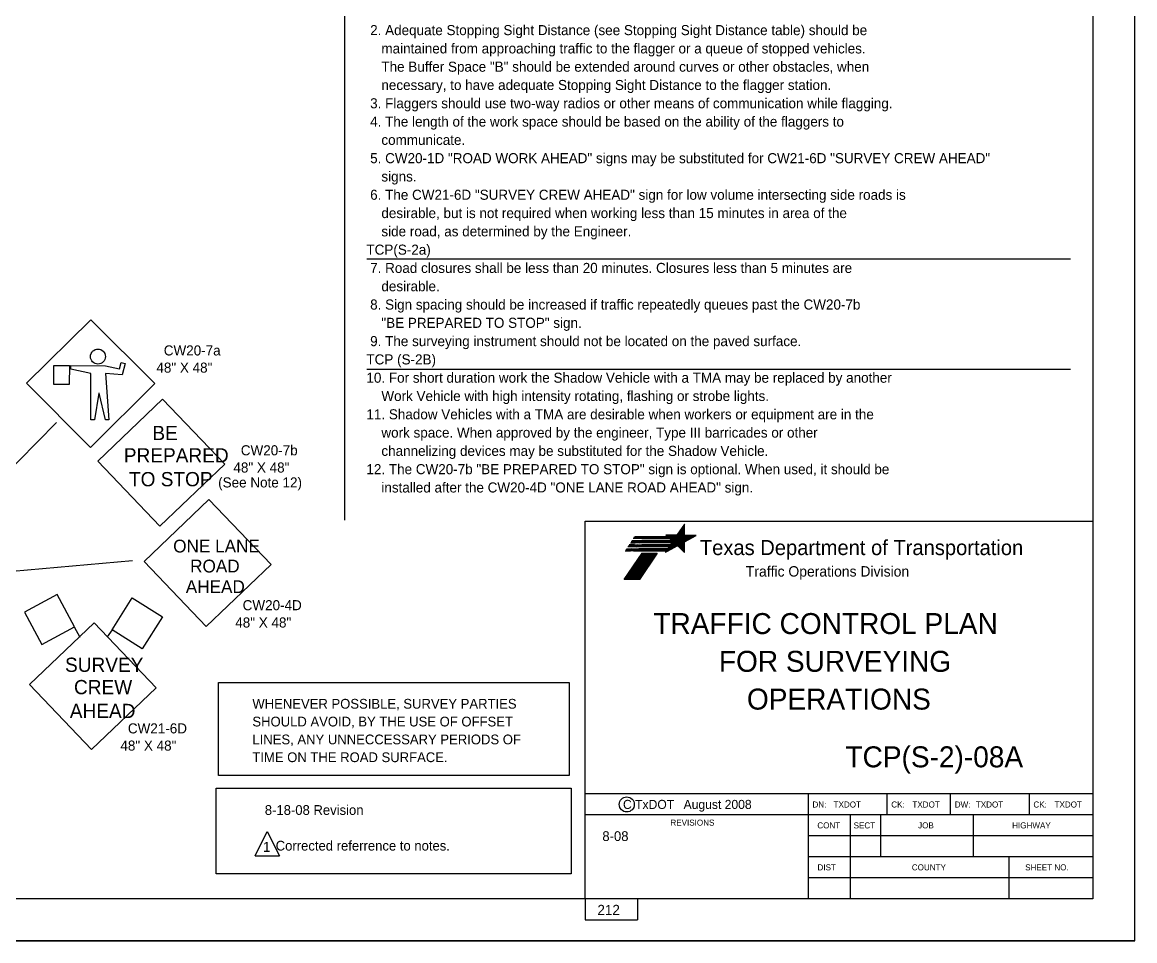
# Model space of a CAD drawing. Extents: x 0 to 29242, y 0 to 23092.
# Drawn here: x 20.89 to 34.15, y 0.21 to 11.16 of the extents above; entities that cross this region are included whole.
import ezdxf

# ---------------------------------------------------------------- set-up
doc = ezdxf.new("R2010")
doc.units = 0
doc.layers.add('D_BATCH_PLOT', color=7, linetype='Continuous')
doc.layers.add('Level 1', color=7, linetype='Continuous')

msp = doc.modelspace()

# ---------------------------------------------------------------- linework, layer by layer
at = {"layer": 'D_BATCH_PLOT'}
msp.add_lwpolyline([(0.146, 0.214), (34.146, 0.214), (34.146, 22.214), (0.146, 22.214)], close=True, dxfattribs=at)
at = {"layer": 'Level 1'}
for p, q in [((34.146, 0.214), (34.146, 22.214)), ((24.727, 21.545), (24.727, 5.227)), ((24.993, 8.341), (33.382, 8.341)), ((20.936, 6.857), (21.704, 7.613)), ((22.468, 6.854), (21.704, 7.613)), ((21.264, 6.842), (21.265, 7.069)), ((21.265, 7.069), (21.449, 7.068)), ((21.449, 7.068), (21.448, 6.841)), ((21.465, 7.068), (21.878, 7.067)), ((21.465, 7.024), (21.465, 7.068)), ((21.878, 7.067), (22.047, 7.03)), ((22.047, 7.03), (22.068, 7.105)), ((22.068, 7.105), (22.114, 7.095)), ((22.114, 7.095), (22.078, 6.959)), ((21.706, 6.976), (21.465, 7.024)), ((21.706, 6.421), (21.706, 6.976)), ((22.078, 6.959), (21.881, 6.976)), ((21.881, 6.976), (21.92, 6.422)), ((24.993, 7.026), (33.382, 7.026)), ((20.936, 6.857), (21.702, 6.091)), ((21.448, 6.841), (21.264, 6.842)), ((21.702, 6.091), (22.468, 6.854)), ((21.801, 6.741), (21.75, 6.421)), ((21.804, 6.741), (21.801, 6.741)), ((21.878, 6.421), (21.804, 6.741)), ((20.614, 5.698), (21.295, 6.392)), ((21.75, 6.421), (21.706, 6.421)), ((21.92, 6.422), (21.878, 6.421)), ((27.596, 5.214), (33.646, 5.214)), ((27.596, 0.714), (27.596, 5.214)), ((28.774, 5.171), (28.778, 5.171)), ((28.775, 5.173), (28.778, 5.173)), ((28.776, 5.174), (28.778, 5.174)), ((28.777, 5.177), (28.778, 5.177)), ((28.777, 5.175), (28.778, 5.175)), ((28.557, 5.047), (28.778, 5.047)), ((28.559, 5.046), (28.778, 5.046)), ((28.56, 5.044), (28.778, 5.044)), ((28.562, 5.043), (28.915, 5.043)), ((28.563, 5.042), (28.913, 5.042)), ((28.565, 5.04), (28.91, 5.04)), ((28.566, 5.039), (28.908, 5.039)), ((28.688, 5.048), (28.778, 5.048)), ((28.689, 5.05), (28.778, 5.05)), ((28.69, 5.051), (28.778, 5.051)), ((28.691, 5.052), (28.778, 5.052)), ((28.692, 5.054), (28.778, 5.054)), ((28.693, 5.056), (28.778, 5.056)), ((28.693, 5.055), (28.778, 5.055)), ((28.694, 5.058), (28.778, 5.058)), ((28.695, 5.059), (28.778, 5.059)), ((28.696, 5.06), (28.778, 5.06)), ((28.697, 5.062), (28.778, 5.062)), ((28.698, 5.063), (28.778, 5.063)), ((28.699, 5.064), (28.778, 5.064)), ((28.7, 5.066), (28.778, 5.066)), ((28.701, 5.067), (28.778, 5.067)), ((28.702, 5.068), (28.778, 5.068)), ((28.703, 5.07), (28.778, 5.07)), ((28.704, 5.071), (28.778, 5.071)), ((28.705, 5.072), (28.778, 5.072)), ((28.706, 5.074), (28.778, 5.074)), ((28.707, 5.076), (28.778, 5.076)), ((28.707, 5.075), (28.778, 5.075)), ((28.708, 5.078), (28.778, 5.078)), ((28.709, 5.079), (28.778, 5.079)), ((28.71, 5.08), (28.778, 5.08)), ((28.711, 5.082), (28.778, 5.082)), ((28.712, 5.083), (28.778, 5.083)), ((28.713, 5.084), (28.778, 5.084)), ((28.714, 5.086), (28.778, 5.086)), ((28.715, 5.087), (28.778, 5.087)), ((28.716, 5.088), (28.778, 5.088)), ((28.717, 5.09), (28.778, 5.09)), ((28.718, 5.091), (28.778, 5.091)), ((28.719, 5.092), (28.778, 5.092)), ((28.72, 5.094), (28.778, 5.094)), ((28.721, 5.096), (28.778, 5.096)), ((28.721, 5.095), (28.778, 5.095)), ((28.722, 5.098), (28.778, 5.098)), ((28.723, 5.099), (28.778, 5.099)), ((28.724, 5.1), (28.778, 5.1)), ((28.725, 5.102), (28.778, 5.102)), ((28.726, 5.103), (28.778, 5.103)), ((28.727, 5.104), (28.778, 5.104)), ((28.728, 5.106), (28.778, 5.106)), ((28.729, 5.107), (28.778, 5.107)), ((28.73, 5.108), (28.778, 5.108)), ((28.731, 5.11), (28.778, 5.11)), ((28.732, 5.111), (28.778, 5.111)), ((28.733, 5.113), (28.778, 5.113)), ((28.734, 5.114), (28.778, 5.114)), ((28.735, 5.117), (28.778, 5.117)), ((28.735, 5.115), (28.778, 5.115)), ((28.736, 5.118), (28.778, 5.118)), ((28.737, 5.119), (28.778, 5.119)), ((28.738, 5.121), (28.778, 5.121)), ((28.739, 5.122), (28.778, 5.122)), ((28.74, 5.123), (28.778, 5.123)), ((28.741, 5.125), (28.778, 5.125)), ((28.742, 5.126), (28.778, 5.126)), ((28.743, 5.127), (28.778, 5.127)), ((28.744, 5.129), (28.778, 5.129)), ((28.745, 5.13), (28.778, 5.13)), ((28.746, 5.131), (28.778, 5.131)), ((28.747, 5.133), (28.778, 5.133)), ((28.748, 5.134), (28.778, 5.134)), ((28.749, 5.137), (28.778, 5.137)), ((28.749, 5.135), (28.778, 5.135)), ((28.75, 5.138), (28.778, 5.138)), ((28.751, 5.139), (28.778, 5.139)), ((28.752, 5.141), (28.778, 5.141)), ((28.753, 5.142), (28.778, 5.142)), ((28.754, 5.143), (28.778, 5.143)), ((28.755, 5.145), (28.778, 5.145)), ((28.756, 5.146), (28.778, 5.146)), ((28.757, 5.147), (28.778, 5.147)), ((28.758, 5.149), (28.778, 5.149)), ((28.759, 5.15), (28.778, 5.15)), ((28.76, 5.151), (28.778, 5.151)), ((28.761, 5.153), (28.778, 5.153)), ((28.762, 5.154), (28.778, 5.154)), ((28.763, 5.157), (28.778, 5.157)), ((28.763, 5.155), (28.778, 5.155)), ((28.764, 5.158), (28.778, 5.158)), ((28.765, 5.159), (28.778, 5.159)), ((28.766, 5.161), (28.778, 5.161)), ((28.767, 5.162), (28.778, 5.162)), ((28.768, 5.163), (28.778, 5.163)), ((28.769, 5.165), (28.778, 5.165)), ((28.77, 5.166), (28.778, 5.166)), ((28.771, 5.167), (28.778, 5.167)), ((28.772, 5.169), (28.778, 5.169)), ((28.773, 5.17), (28.778, 5.17)), ((28.168, 4.909), (28.105, 4.909)), ((28.176, 4.921), (28.112, 4.921)), ((28.184, 4.932), (28.12, 4.932)), ((28.138, 4.958), (28.19, 4.958)), ((28.21, 4.97), (28.146, 4.97)), ((28.217, 4.981), (28.153, 4.981)), ((28.594, 4.907), (28.168, 4.909)), ((28.234, 5.006), (28.17, 5.006)), ((28.602, 4.919), (28.176, 4.921)), ((28.242, 5.018), (28.178, 5.018)), ((28.609, 4.93), (28.184, 4.932)), ((28.25, 5.029), (28.186, 5.029)), ((28.626, 4.956), (28.19, 4.958)), ((28.594, 4.906), (28.204, 4.908)), ((28.205, 4.91), (28.598, 4.912)), ((28.205, 4.909), (28.598, 4.911)), ((28.633, 4.968), (28.21, 4.97)), ((28.602, 4.918), (28.212, 4.92)), ((28.213, 4.922), (28.606, 4.924)), ((28.213, 4.921), (28.605, 4.923)), ((28.635, 4.979), (28.217, 4.981)), ((28.22, 4.932), (28.612, 4.934)), ((28.609, 4.929), (28.22, 4.931)), ((28.221, 4.933), (28.613, 4.935)), ((28.606, 5.004), (28.234, 5.006)), ((28.626, 4.955), (28.237, 4.957)), ((28.238, 4.958), (28.63, 4.96)), ((28.239, 4.959), (28.63, 4.961)), ((28.593, 5.016), (28.242, 5.018)), ((28.246, 4.97), (28.638, 4.972)), ((28.633, 4.967), (28.246, 4.969)), ((28.247, 4.971), (28.638, 4.973)), ((28.58, 5.027), (28.25, 5.029)), ((28.253, 4.981), (28.629, 4.983)), ((28.636, 4.978), (28.253, 4.98)), ((28.254, 4.982), (28.629, 4.984)), ((28.596, 4.909), (28.254, 4.909)), ((28.604, 4.921), (28.262, 4.921)), ((28.27, 5.006), (28.601, 5.008)), ((28.607, 5.003), (28.27, 5.005)), ((28.611, 4.932), (28.27, 4.932)), ((28.271, 5.007), (28.601, 5.009)), ((28.278, 5.018), (28.587, 5.019)), ((28.594, 5.015), (28.278, 5.017)), ((28.279, 5.019), (28.587, 5.02)), ((28.286, 5.029), (28.575, 5.03)), ((28.581, 5.026), (28.286, 5.028)), ((28.287, 5.03), (28.575, 5.031)), ((28.628, 4.958), (28.288, 4.958)), ((28.636, 4.97), (28.296, 4.97)), ((28.632, 4.981), (28.303, 4.981)), ((28.604, 5.006), (28.32, 5.006)), ((28.59, 5.018), (28.328, 5.018)), ((28.578, 5.029), (28.336, 5.029)), ((28.568, 5.038), (28.905, 5.038)), ((28.569, 5.036), (28.903, 5.036)), ((28.571, 5.035), (28.9, 5.035)), ((28.572, 5.034), (28.898, 5.034)), ((28.574, 5.032), (28.895, 5.032)), ((28.575, 5.031), (28.893, 5.031)), ((28.577, 5.03), (28.89, 5.03)), ((28.579, 5.028), (28.888, 5.028)), ((28.58, 5.027), (28.886, 5.027)), ((28.582, 5.026), (28.883, 5.026)), ((28.583, 5.024), (28.881, 5.024)), ((28.585, 5.023), (28.878, 5.023)), ((28.586, 5.022), (28.876, 5.022)), ((28.588, 5.02), (28.873, 5.02)), ((28.589, 5.019), (28.871, 5.019)), ((28.591, 5.018), (28.868, 5.018)), ((28.592, 5.016), (28.866, 5.016)), ((28.594, 5.015), (28.863, 5.015)), ((28.595, 5.014), (28.861, 5.014)), ((28.595, 4.907), (28.666, 4.907)), ((28.596, 4.909), (28.671, 4.909)), ((28.596, 4.908), (28.669, 4.908)), ((28.597, 5.012), (28.859, 5.012)), ((28.597, 4.911), (28.673, 4.911)), ((28.598, 5.011), (28.856, 5.011)), ((28.598, 4.912), (28.676, 4.912)), ((28.599, 4.913), (28.678, 4.913)), ((28.6, 5.01), (28.854, 5.01)), ((28.6, 4.915), (28.681, 4.915)), ((28.601, 5.008), (28.851, 5.008)), ((28.601, 4.916), (28.683, 4.916)), ((28.602, 4.917), (28.685, 4.917)), ((28.603, 5.007), (28.849, 5.007)), ((28.603, 4.92), (28.69, 4.92)), ((28.603, 4.919), (28.688, 4.919)), ((28.604, 5.006), (28.846, 5.006)), ((28.604, 4.921), (28.693, 4.921)), ((28.605, 4.923), (28.695, 4.923)), ((28.606, 5.004), (28.844, 5.004)), ((28.606, 4.924), (28.778, 4.924)), ((28.607, 5.003), (28.841, 5.003)), ((28.607, 4.925), (28.778, 4.925)), ((28.608, 4.927), (28.778, 4.927)), ((28.609, 5.002), (28.839, 5.002)), ((28.609, 4.928), (28.778, 4.928)), ((28.61, 5), (28.836, 5)), ((28.61, 4.931), (28.778, 4.931)), ((28.61, 4.929), (28.778, 4.929)), ((28.611, 4.932), (28.778, 4.932)), ((28.612, 4.999), (28.834, 4.999)), ((28.612, 4.933), (28.778, 4.933)), ((28.613, 4.998), (28.832, 4.998)), ((28.613, 4.935), (28.778, 4.935)), ((28.614, 4.936), (28.778, 4.936)), ((28.615, 4.996), (28.829, 4.996)), ((28.615, 4.937), (28.778, 4.937)), ((28.616, 4.995), (28.827, 4.995)), ((28.616, 4.94), (28.778, 4.94)), ((28.616, 4.939), (28.778, 4.939)), ((28.617, 4.942), (28.778, 4.942)), ((28.618, 4.994), (28.824, 4.994)), ((28.618, 4.943), (28.778, 4.943)), ((28.619, 4.992), (28.822, 4.992)), ((28.619, 4.944), (28.778, 4.944)), ((28.62, 4.946), (28.778, 4.946)), ((28.621, 4.991), (28.819, 4.991)), ((28.621, 4.947), (28.778, 4.947)), ((28.622, 4.99), (28.817, 4.99)), ((28.622, 4.948), (28.778, 4.948)), ((28.623, 4.951), (28.778, 4.951)), ((28.623, 4.95), (28.778, 4.95)), ((28.624, 4.988), (28.814, 4.988)), ((28.624, 4.952), (28.778, 4.952)), ((28.625, 4.987), (28.812, 4.987)), ((28.625, 4.954), (28.778, 4.954)), ((28.626, 4.955), (28.778, 4.955)), ((28.627, 4.986), (28.809, 4.986)), ((28.627, 4.956), (28.778, 4.956)), ((28.628, 4.984), (28.807, 4.984)), ((28.628, 4.958), (28.778, 4.958)), ((28.629, 4.959), (28.778, 4.959)), ((28.63, 4.983), (28.805, 4.983)), ((28.63, 4.962), (28.778, 4.962)), ((28.63, 4.96), (28.778, 4.96)), ((28.631, 4.982), (28.802, 4.982)), ((28.631, 4.963), (28.778, 4.963)), ((28.632, 4.964), (28.778, 4.964)), ((28.633, 4.98), (28.8, 4.98)), ((28.633, 4.966), (28.778, 4.966)), ((28.634, 4.979), (28.797, 4.979)), ((28.634, 4.967), (28.778, 4.967)), ((28.635, 4.968), (28.778, 4.968)), ((28.636, 4.978), (28.795, 4.978)), ((28.636, 4.97), (28.78, 4.97)), ((28.637, 4.972), (28.785, 4.972)), ((28.637, 4.971), (28.782, 4.971)), ((28.638, 4.976), (28.792, 4.976)), ((28.638, 4.974), (28.787, 4.974)), ((28.639, 4.975), (28.79, 4.975)), ((28.697, 4.923), (28.778, 4.923)), ((28.698, 4.921), (28.778, 4.921)), ((28.7, 4.92), (28.778, 4.92)), ((28.701, 4.919), (28.778, 4.919)), ((28.703, 4.917), (28.778, 4.917)), ((28.704, 4.916), (28.778, 4.916)), ((28.705, 4.915), (28.778, 4.915)), ((28.707, 4.913), (28.778, 4.913)), ((28.708, 4.912), (28.778, 4.912)), ((28.71, 4.911), (28.778, 4.911)), ((28.711, 4.909), (28.778, 4.909)), ((28.712, 4.908), (28.778, 4.908)), ((28.714, 4.907), (28.778, 4.907)), ((28.071, 4.86), (28.135, 4.86)), ((28.143, 4.872), (28.079, 4.872)), ((28.087, 4.883), (28.151, 4.883)), ((28.562, 4.859), (28.135, 4.86)), ((28.571, 4.87), (28.143, 4.872)), ((28.578, 4.881), (28.151, 4.883)), ((28.562, 4.858), (28.171, 4.86)), ((28.172, 4.861), (28.566, 4.863)), ((28.172, 4.861), (28.566, 4.862)), ((28.57, 4.869), (28.179, 4.872)), ((28.18, 4.873), (28.574, 4.875)), ((28.18, 4.873), (28.573, 4.874)), ((28.187, 4.883), (28.58, 4.885)), ((28.577, 4.88), (28.187, 4.882)), ((28.188, 4.884), (28.581, 4.886)), ((28.564, 4.86), (28.221, 4.86)), ((28.572, 4.872), (28.229, 4.872)), ((28.233, 4.773), (28.414, 4.773)), ((28.234, 4.775), (28.415, 4.775)), ((28.235, 4.776), (28.416, 4.776)), ((28.236, 4.777), (28.417, 4.777)), ((28.579, 4.883), (28.237, 4.883)), ((28.237, 4.779), (28.418, 4.779)), ((28.238, 4.78), (28.419, 4.78)), ((28.239, 4.781), (28.42, 4.781)), ((28.24, 4.784), (28.422, 4.784)), ((28.24, 4.783), (28.421, 4.783)), ((28.241, 4.785), (28.423, 4.785)), ((28.242, 4.787), (28.423, 4.787)), ((28.243, 4.788), (28.424, 4.788)), ((28.244, 4.789), (28.425, 4.789)), ((28.245, 4.791), (28.426, 4.791)), ((28.246, 4.792), (28.427, 4.792)), ((28.247, 4.793), (28.428, 4.793)), ((28.248, 4.795), (28.429, 4.795)), ((28.249, 4.796), (28.43, 4.796)), ((28.25, 4.799), (28.432, 4.799)), ((28.25, 4.797), (28.431, 4.797)), ((28.251, 4.8), (28.433, 4.8)), ((28.252, 4.801), (28.433, 4.801)), ((28.253, 4.803), (28.434, 4.803)), ((28.254, 4.804), (28.435, 4.804)), ((28.255, 4.805), (28.436, 4.805)), ((28.256, 4.807), (28.437, 4.807)), ((28.257, 4.808), (28.438, 4.808)), ((28.258, 4.809), (28.439, 4.809)), ((28.259, 4.811), (28.44, 4.811)), ((28.26, 4.813), (28.442, 4.813)), ((28.26, 4.812), (28.441, 4.812)), ((28.261, 4.815), (28.442, 4.815)), ((28.262, 4.816), (28.443, 4.816)), ((28.263, 4.817), (28.444, 4.817)), ((28.264, 4.819), (28.445, 4.819)), ((28.265, 4.82), (28.446, 4.82)), ((28.266, 4.821), (28.447, 4.821)), ((28.267, 4.823), (28.448, 4.823)), ((28.268, 4.824), (28.449, 4.824)), ((28.269, 4.827), (28.451, 4.827)), ((28.269, 4.825), (28.45, 4.825)), ((28.27, 4.828), (28.452, 4.828)), ((28.271, 4.829), (28.452, 4.829)), ((28.272, 4.831), (28.453, 4.831)), ((28.273, 4.832), (28.454, 4.832)), ((28.554, 4.845), (28.556, 4.845)), ((28.555, 4.847), (28.558, 4.847)), ((28.556, 4.848), (28.56, 4.848)), ((28.557, 4.849), (28.563, 4.849)), ((28.558, 4.851), (28.565, 4.851)), ((28.559, 4.852), (28.568, 4.852)), ((28.56, 4.853), (28.57, 4.853)), ((28.561, 4.856), (28.575, 4.856)), ((28.561, 4.855), (28.572, 4.855)), ((28.562, 4.857), (28.577, 4.857)), ((28.563, 4.859), (28.58, 4.859)), ((28.564, 4.86), (28.582, 4.86)), ((28.565, 4.861), (28.584, 4.861)), ((28.566, 4.863), (28.587, 4.863)), ((28.567, 4.864), (28.589, 4.864)), ((28.568, 4.867), (28.594, 4.867)), ((28.568, 4.865), (28.592, 4.865)), ((28.569, 4.868), (28.596, 4.868)), ((28.57, 4.869), (28.599, 4.869)), ((28.571, 4.871), (28.601, 4.871)), ((28.572, 4.872), (28.604, 4.872)), ((28.573, 4.873), (28.606, 4.873)), ((28.574, 4.875), (28.608, 4.875)), ((28.575, 4.877), (28.613, 4.877)), ((28.575, 4.876), (28.611, 4.876)), ((28.576, 4.879), (28.616, 4.879)), ((28.577, 4.88), (28.618, 4.88)), ((28.578, 4.881), (28.62, 4.881)), ((28.579, 4.883), (28.623, 4.883)), ((28.58, 4.884), (28.625, 4.884)), ((28.581, 4.885), (28.628, 4.885)), ((28.582, 4.888), (28.632, 4.888)), ((28.582, 4.887), (28.63, 4.887)), ((28.583, 4.889), (28.635, 4.889)), ((28.584, 4.891), (28.637, 4.891)), ((28.585, 4.892), (28.64, 4.892)), ((28.586, 4.893), (28.642, 4.893)), ((28.587, 4.895), (28.645, 4.895)), ((28.588, 4.896), (28.647, 4.896)), ((28.589, 4.899), (28.652, 4.899)), ((28.589, 4.897), (28.649, 4.897)), ((28.59, 4.9), (28.654, 4.9)), ((28.591, 4.901), (28.657, 4.901)), ((28.592, 4.903), (28.659, 4.903)), ((28.593, 4.904), (28.661, 4.904)), ((28.594, 4.905), (28.664, 4.905)), ((28.715, 4.905), (28.778, 4.905)), ((28.716, 4.904), (28.778, 4.904)), ((28.718, 4.903), (28.778, 4.903)), ((28.719, 4.901), (28.778, 4.901)), ((28.721, 4.9), (28.778, 4.9)), ((28.722, 4.899), (28.778, 4.899)), ((28.723, 4.897), (28.778, 4.897)), ((28.725, 4.896), (28.778, 4.896)), ((28.726, 4.895), (28.778, 4.895)), ((28.728, 4.893), (28.778, 4.893)), ((28.729, 4.892), (28.778, 4.892)), ((28.73, 4.891), (28.778, 4.891)), ((28.732, 4.889), (28.778, 4.889)), ((28.733, 4.888), (28.778, 4.888)), ((28.734, 4.887), (28.778, 4.887)), ((28.736, 4.885), (28.778, 4.885)), ((28.737, 4.884), (28.778, 4.884)), ((28.739, 4.883), (28.778, 4.883)), ((28.74, 4.881), (28.778, 4.881)), ((28.741, 4.88), (28.778, 4.88)), ((28.743, 4.879), (28.778, 4.879)), ((28.744, 4.877), (28.778, 4.877)), ((28.746, 4.876), (28.778, 4.876)), ((28.747, 4.875), (28.778, 4.875)), ((28.748, 4.873), (28.778, 4.873)), ((28.75, 4.872), (28.778, 4.872)), ((28.751, 4.871), (28.778, 4.871)), ((28.752, 4.869), (28.778, 4.869)), ((28.754, 4.868), (28.778, 4.868)), ((28.755, 4.867), (28.778, 4.867)), ((28.757, 4.865), (28.778, 4.865)), ((28.758, 4.864), (28.778, 4.864)), ((28.759, 4.863), (28.778, 4.863)), ((28.761, 4.861), (28.778, 4.861)), ((28.762, 4.86), (28.778, 4.86)), ((28.764, 4.859), (28.778, 4.859)), ((28.765, 4.857), (28.778, 4.857)), ((28.766, 4.856), (28.778, 4.856)), ((28.768, 4.855), (28.778, 4.855)), ((28.769, 4.853), (28.778, 4.853)), ((28.77, 4.852), (28.778, 4.852)), ((28.772, 4.851), (28.778, 4.851)), ((28.773, 4.849), (28.778, 4.849)), ((28.775, 4.848), (28.778, 4.848)), ((28.776, 4.847), (28.778, 4.847)), ((28.777, 4.845), (28.778, 4.845)), ((20.431, 4.589), (22.2, 4.744)), ((28.143, 4.641), (28.325, 4.641)), ((28.144, 4.642), (28.325, 4.642)), ((28.145, 4.644), (28.326, 4.644)), ((28.146, 4.645), (28.327, 4.645)), ((28.147, 4.646), (28.328, 4.646)), ((28.148, 4.648), (28.329, 4.648)), ((28.149, 4.649), (28.33, 4.649)), ((28.15, 4.65), (28.331, 4.65)), ((28.151, 4.653), (28.333, 4.653)), ((28.151, 4.652), (28.332, 4.652)), ((28.152, 4.654), (28.334, 4.654)), ((28.153, 4.656), (28.335, 4.656)), ((28.154, 4.657), (28.335, 4.657)), ((28.155, 4.658), (28.336, 4.658)), ((28.156, 4.66), (28.337, 4.66)), ((28.157, 4.661), (28.338, 4.661)), ((28.158, 4.663), (28.339, 4.663)), ((28.159, 4.664), (28.34, 4.664)), ((28.16, 4.665), (28.341, 4.665)), ((28.161, 4.668), (28.343, 4.668)), ((28.161, 4.667), (28.342, 4.667)), ((28.162, 4.669), (28.344, 4.669)), ((28.163, 4.671), (28.345, 4.671)), ((28.164, 4.672), (28.345, 4.672)), ((28.165, 4.673), (28.346, 4.673)), ((28.166, 4.675), (28.347, 4.675)), ((28.167, 4.676), (28.348, 4.676)), ((28.168, 4.677), (28.349, 4.677)), ((28.169, 4.679), (28.35, 4.679)), ((28.17, 4.68), (28.351, 4.68)), ((28.171, 4.683), (28.353, 4.683)), ((28.171, 4.681), (28.352, 4.681)), ((28.172, 4.684), (28.354, 4.684)), ((28.173, 4.685), (28.355, 4.685)), ((28.174, 4.687), (28.355, 4.687)), ((28.175, 4.688), (28.356, 4.688)), ((28.176, 4.689), (28.357, 4.689)), ((28.177, 4.691), (28.358, 4.691)), ((28.178, 4.692), (28.359, 4.692)), ((28.179, 4.693), (28.36, 4.693)), ((28.18, 4.696), (28.362, 4.696)), ((28.18, 4.695), (28.361, 4.695)), ((28.181, 4.697), (28.363, 4.697)), ((28.182, 4.699), (28.364, 4.699)), ((28.183, 4.7), (28.364, 4.7)), ((28.184, 4.701), (28.365, 4.701)), ((28.185, 4.703), (28.366, 4.703)), ((28.186, 4.704), (28.367, 4.704)), ((28.187, 4.705), (28.368, 4.705)), ((28.188, 4.707), (28.369, 4.707)), ((28.189, 4.708), (28.37, 4.708)), ((28.19, 4.711), (28.372, 4.711)), ((28.19, 4.709), (28.371, 4.709)), ((28.191, 4.712), (28.373, 4.712)), ((28.192, 4.713), (28.374, 4.713)), ((28.193, 4.715), (28.374, 4.715)), ((28.194, 4.716), (28.375, 4.716)), ((28.195, 4.717), (28.376, 4.717)), ((28.196, 4.719), (28.377, 4.719)), ((28.197, 4.72), (28.378, 4.72)), ((28.198, 4.721), (28.379, 4.721)), ((28.199, 4.723), (28.38, 4.723)), ((28.2, 4.725), (28.382, 4.725)), ((28.2, 4.724), (28.381, 4.724)), ((28.201, 4.727), (28.383, 4.727)), ((28.202, 4.728), (28.384, 4.728)), ((28.203, 4.729), (28.384, 4.729)), ((28.204, 4.731), (28.385, 4.731)), ((28.205, 4.732), (28.386, 4.732)), ((28.206, 4.733), (28.387, 4.733)), ((28.207, 4.735), (28.388, 4.735)), ((28.208, 4.736), (28.389, 4.736)), ((28.209, 4.737), (28.39, 4.737)), ((28.21, 4.74), (28.392, 4.74)), ((28.21, 4.739), (28.391, 4.739)), ((28.211, 4.741), (28.393, 4.741)), ((28.212, 4.743), (28.394, 4.743)), ((28.213, 4.744), (28.394, 4.744)), ((28.214, 4.745), (28.395, 4.745)), ((28.215, 4.747), (28.396, 4.747)), ((28.216, 4.748), (28.397, 4.748)), ((28.217, 4.749), (28.398, 4.749)), ((28.218, 4.751), (28.399, 4.751)), ((28.219, 4.752), (28.4, 4.752)), ((28.22, 4.755), (28.402, 4.755)), ((28.22, 4.753), (28.401, 4.753)), ((28.221, 4.756), (28.403, 4.756)), ((28.222, 4.757), (28.403, 4.757)), ((28.223, 4.759), (28.404, 4.759)), ((28.224, 4.76), (28.405, 4.76)), ((28.225, 4.761), (28.406, 4.761)), ((28.226, 4.763), (28.407, 4.763)), ((28.227, 4.764), (28.408, 4.764)), ((28.228, 4.765), (28.409, 4.765)), ((28.229, 4.767), (28.41, 4.767)), ((28.23, 4.769), (28.412, 4.769)), ((28.23, 4.768), (28.411, 4.768)), ((28.231, 4.771), (28.413, 4.771)), ((28.232, 4.772), (28.413, 4.772)), ((28.062, 4.522), (28.244, 4.522)), ((28.063, 4.524), (28.245, 4.524)), ((28.064, 4.525), (28.246, 4.525)), ((28.065, 4.526), (28.247, 4.526)), ((28.066, 4.528), (28.247, 4.528)), ((28.067, 4.529), (28.248, 4.529)), ((28.068, 4.53), (28.249, 4.53)), ((28.069, 4.532), (28.25, 4.532)), ((28.07, 4.533), (28.251, 4.533)), ((28.071, 4.534), (28.252, 4.534)), ((28.072, 4.537), (28.254, 4.537)), ((28.072, 4.536), (28.253, 4.536)), ((28.073, 4.538), (28.255, 4.538)), ((28.074, 4.54), (28.256, 4.54)), ((28.075, 4.541), (28.257, 4.541)), ((28.076, 4.542), (28.257, 4.542)), ((28.077, 4.544), (28.258, 4.544)), ((28.078, 4.545), (28.259, 4.545)), ((28.079, 4.546), (28.26, 4.546)), ((28.08, 4.548), (28.261, 4.548)), ((28.081, 4.549), (28.262, 4.549)), ((28.082, 4.552), (28.264, 4.552)), ((28.082, 4.55), (28.263, 4.55)), ((28.083, 4.553), (28.265, 4.553)), ((28.084, 4.554), (28.266, 4.554)), ((28.085, 4.556), (28.267, 4.556)), ((28.086, 4.557), (28.267, 4.557)), ((28.087, 4.558), (28.268, 4.558)), ((28.088, 4.56), (28.269, 4.56)), ((28.089, 4.561), (28.27, 4.561)), ((28.09, 4.562), (28.271, 4.562)), ((28.091, 4.565), (28.273, 4.565)), ((28.091, 4.564), (28.272, 4.564)), ((28.092, 4.566), (28.274, 4.566)), ((28.093, 4.568), (28.275, 4.568)), ((28.094, 4.569), (28.276, 4.569)), ((28.095, 4.57), (28.277, 4.57)), ((28.096, 4.572), (28.277, 4.572)), ((28.097, 4.573), (28.278, 4.573)), ((28.098, 4.574), (28.279, 4.574)), ((28.099, 4.576), (28.28, 4.576)), ((28.1, 4.577), (28.281, 4.577)), ((28.101, 4.58), (28.283, 4.58)), ((28.101, 4.578), (28.282, 4.578)), ((28.102, 4.581), (28.284, 4.581)), ((28.103, 4.582), (28.285, 4.582)), ((28.104, 4.584), (28.286, 4.584)), ((28.105, 4.585), (28.286, 4.585)), ((28.106, 4.586), (28.287, 4.586)), ((28.107, 4.588), (28.288, 4.588)), ((28.108, 4.589), (28.289, 4.589)), ((28.109, 4.59), (28.29, 4.59)), ((28.11, 4.592), (28.291, 4.592)), ((28.111, 4.594), (28.293, 4.594)), ((28.111, 4.593), (28.292, 4.593)), ((28.112, 4.596), (28.294, 4.596)), ((28.113, 4.597), (28.295, 4.597)), ((28.114, 4.598), (28.296, 4.598)), ((28.115, 4.6), (28.296, 4.6)), ((28.116, 4.601), (28.297, 4.601)), ((28.117, 4.602), (28.298, 4.602)), ((28.118, 4.604), (28.299, 4.604)), ((28.119, 4.605), (28.3, 4.605)), ((28.12, 4.606), (28.301, 4.606)), ((28.121, 4.609), (28.303, 4.609)), ((28.121, 4.608), (28.302, 4.608)), ((28.122, 4.61), (28.304, 4.61)), ((28.123, 4.612), (28.305, 4.612)), ((28.124, 4.613), (28.306, 4.613)), ((28.125, 4.614), (28.306, 4.614)), ((28.126, 4.616), (28.307, 4.616)), ((28.127, 4.617), (28.308, 4.617)), ((28.128, 4.618), (28.309, 4.618)), ((28.129, 4.62), (28.31, 4.62)), ((28.13, 4.621), (28.311, 4.621)), ((28.131, 4.624), (28.313, 4.624)), ((28.131, 4.622), (28.312, 4.622)), ((28.132, 4.625), (28.314, 4.625)), ((28.133, 4.626), (28.315, 4.626)), ((28.134, 4.628), (28.316, 4.628)), ((28.135, 4.629), (28.316, 4.629)), ((28.136, 4.63), (28.317, 4.63)), ((28.137, 4.632), (28.318, 4.632)), ((28.138, 4.633), (28.319, 4.633)), ((28.139, 4.634), (28.32, 4.634)), ((28.14, 4.636), (28.321, 4.636)), ((28.141, 4.638), (28.323, 4.638)), ((28.141, 4.637), (28.322, 4.637)), ((28.142, 4.64), (28.324, 4.64)), ((28.243, 4.522), (28.243, 4.522)), ((21.507, 3.954), (21.572, 3.833)), ((21.957, 3.921), (21.9, 3.835)), ((33.646, 1.964), (27.596, 1.964)), ((30.259, 1.714), (30.259, 1.964)), ((31.196, 1.714), (31.196, 1.964)), ((31.952, 1.714), (31.952, 1.964)), ((32.89, 1.714), (32.89, 1.964)), ((30.259, 1.714), (27.596, 1.714)), ((30.259, 0.714), (30.259, 1.714)), ((33.646, 1.714), (30.259, 1.714)), ((30.759, 0.714), (30.759, 1.714)), ((31.119, 1.214), (31.119, 1.714)), ((32.224, 1.214), (32.224, 1.714)), ((23.662, 1.225), (23.808, 1.516)), ((23.808, 1.516), (23.953, 1.225)), ((33.646, 1.464), (30.259, 1.464)), ((23.662, 1.225), (23.953, 1.225)), ((33.646, 1.214), (30.259, 1.214)), ((32.648, 0.714), (32.648, 1.214)), ((33.646, 0.964), (30.259, 0.964)), ((27.596, 0.714), (27.596, 0.464)), ((28.221, 0.714), (28.221, 0.464)), ((27.596, 0.464), (28.221, 0.464)), ((34.146, 0.214), (0.146, 0.214))]:
    msp.add_line(p, q, dxfattribs=at)
for points in [[(2.146, 21.714), (33.646, 21.714), (33.646, 0.714), (2.146, 0.714)], [(22.528, 5.156), (21.788, 5.93), (22.56, 6.668), (23.3, 5.894)], [(23.08, 3.96), (22.34, 4.734), (23.112, 5.472), (23.852, 4.698)], [(28.778, 5.178), (28.687, 5.047), (28.557, 5.047), (28.639, 4.975), (28.554, 4.844), (28.696, 4.924), (28.778, 4.844), (28.778, 4.969), (28.917, 5.044), (28.778, 5.044)], [(28.274, 4.834), (28.455, 4.834), (28.243, 4.521), (28.062, 4.521)], [(21.122, 3.746), (21.51, 3.956), (21.302, 4.341), (20.914, 4.131)], [(22.316, 3.694), (21.957, 3.921), (22.199, 4.302), (22.557, 4.074)], [(21.712, 2.493), (20.972, 3.267), (21.744, 4.004), (22.484, 3.23)], [(23.225, 3.293), (27.407, 3.293), (27.407, 2.185), (23.225, 2.185)], [(23.197, 2.032), (27.429, 2.032), (27.429, 1.013), (23.197, 1.013)]]:
    msp.add_lwpolyline(points, close=True, dxfattribs=at)
for centre, radius in [((21.789, 7.176), 0.0893), ((28.092, 1.839), 0.0897)]:
    msp.add_circle(centre, radius, dxfattribs=at)

# ---------------------------------------------------------------- texts
for s, height, p in [(' 2. Adequate Stopping Sight Distance (see Stopping Sight Distance table) should be', 0.12, (24.989, 11.006)), ('    maintained from approaching traffic to the flagger or a queue of stopped vehicles.', 0.12, (24.989, 10.788)), ('    The Buffer Space "B" should be extended around curves or other obstacles, when', 0.12, (24.989, 10.57)), ('    necessary, to have adequate Stopping Sight Distance to the flagger station.', 0.12, (24.989, 10.352)), (' 3. Flaggers should use two-way radios or other means of communication while flagging.', 0.12, (24.989, 10.134)), (' 4. The length of the work space should be based on the ability of the flaggers to', 0.12, (24.989, 9.916)), ('    communicate.', 0.12, (24.989, 9.698)), (' 5. CW20-1D "ROAD WORK AHEAD" signs may be substituted for CW21-6D "SURVEY CREW AHEAD"', 0.12, (24.989, 9.48)), ('    signs.', 0.12, (24.989, 9.262)), (' 6. The CW21-6D "SURVEY CREW AHEAD" sign for low volume intersecting side roads is', 0.12, (24.989, 9.044)), ('    desirable, but is not required when working less than 15 minutes in area of the', 0.12, (24.989, 8.826)), ('    side road, as determined by the Engineer.', 0.12, (24.989, 8.608)), ('TCP(S-2a)', 0.12, (24.989, 8.39)), (' 7. Road closures shall be less than 20 minutes. Closures less than 5 minutes are', 0.12, (24.989, 8.172)), ('    desirable.', 0.12, (24.989, 7.954)), (' 8. Sign spacing should be increased if traffic repeatedly queues past the CW20-7b', 0.12, (24.989, 7.736)), ('    "BE PREPARED TO STOP" sign.', 0.12, (24.989, 7.518)), (' 9. The surveying instrument should not be located on the paved surface.', 0.12, (24.989, 7.3)), ('CW20-7a', 0.12, (22.574, 7.189)), ('TCP (S-2B)', 0.12, (24.989, 7.082)), ('48" X 48"', 0.12, (22.486, 6.984)), ('10. For short duration work the Shadow Vehicle with a TMA may be replaced by another', 0.12, (24.989, 6.864)), ('    Work Vehicle with high intensity rotating, flashing or strobe lights.', 0.12, (24.989, 6.646)), ('11. Shadow Vehicles with a TMA are desirable when workers or equipment are in the', 0.12, (24.989, 6.428)), ('BE', 0.1698, (22.438, 6.18)), ('    work space. When approved by the engineer, Type III barricades or other', 0.12, (24.989, 6.21)), ('CW20-7b', 0.12, (23.492, 5.999)), ('    channelizing devices may be substituted for the Shadow Vehicle.', 0.12, (24.989, 5.992)), ('PREPARED', 0.1698, (22.098, 5.914)), ('48" X 48"', 0.12, (23.404, 5.794)), ('12. The CW20-7b "BE PREPARED TO STOP" sign is optional. When used, it should be', 0.12, (24.989, 5.774)), ('TO STOP', 0.1698, (22.159, 5.63)), ('(See Note 12)', 0.12, (23.222, 5.616)), ('    installed after the CW20-4D "ONE LANE ROAD AHEAD" sign.', 0.12, (24.989, 5.556)), ('ONE LANE', 0.1528, (22.686, 4.841)), ('Texas Department of Transportation', 0.17941, (28.963, 4.81)), ('ROAD', 0.1528, (22.888, 4.603)), ('Traffic Operations Division', 0.12415, (29.511, 4.554)), ('AHEAD', 0.1528, (22.836, 4.357)), ('CW20-4D', 0.12, (23.514, 4.153)), ('TRAFFIC CONTROL PLAN', 0.25, (28.409, 3.869)), ('48" X 48"', 0.12, (23.426, 3.947)), ('SURVEY', 0.1698, (21.397, 3.418)), ('FOR SURVEYING', 0.25, (29.19, 3.419)), ('CREW', 0.1698, (21.504, 3.152)), ('OPERATIONS', 0.25, (29.524, 2.969)), ('WHENEVER POSSIBLE, SURVEY PARTIES', 0.1164, (23.63, 2.98)), ('AHEAD', 0.1698, (21.454, 2.868)), ('CW21-6D', 0.12, (22.146, 2.685)), ('SHOULD AVOID, BY THE USE OF OFFSET', 0.1164, (23.63, 2.768)), ('LINES, ANY UNNECCESSARY PERIODS OF', 0.1164, (23.63, 2.555)), ('48" X 48"', 0.12, (22.057, 2.48)), ('TCP(S-2)-08A', 0.25, (30.698, 2.281)), ('TIME ON THE ROAD SURFACE.', 0.1164, (23.63, 2.343)), ('C TxDOT ', 0.108, (28.047, 1.785)), ('August 2008', 0.10799, (28.769, 1.785)), ('DN:', 0.072, (30.305, 1.802)), ('TXDOT', 0.072, (30.557, 1.802)), ('CK:', 0.072, (31.244, 1.802)), ('TXDOT', 0.072, (31.496, 1.802)), ('DW:', 0.072, (32.001, 1.802)), ('TXDOT', 0.072, (32.252, 1.802)), ('CK:', 0.072, (32.938, 1.802)), ('TXDOT', 0.072, (33.19, 1.802)), ('8-18-08 Revision', 0.1164, (23.778, 1.714)), ('REVISIONS', 0.072, (28.612, 1.586)), ('CONT', 0.072, (30.363, 1.553)), ('SECT', 0.072, (30.795, 1.553)), ('JOB', 0.072, (31.564, 1.553)), ('HIGHWAY', 0.072, (32.685, 1.553)), ('8-08', 0.1164, (27.801, 1.403)), ('1', 0.12, (23.756, 1.273)), ('   Corrected referrence to notes.', 0.1164, (23.778, 1.289)), ('DIST', 0.072, (30.365, 1.053)), ('COUNTY', 0.072, (31.489, 1.053)), ('SHEET NO.', 0.072, (32.84, 1.053)), ('212', 0.12, (27.742, 0.522))]:
    msp.add_text(s, height=height, dxfattribs=at).set_placement(p)

doc.saveas('drawing.dxf')
